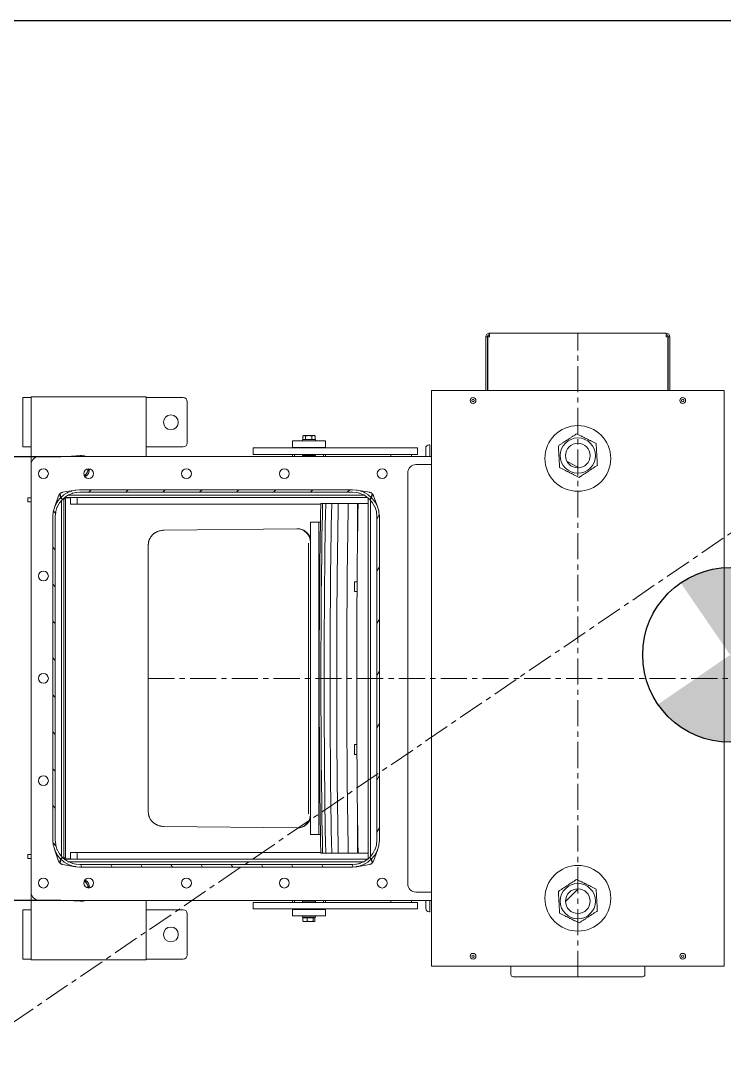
# Model space of a CAD drawing. Header units: millimetres. Extents: x 3220 to 226993, y 817 to 176024.
# Drawn here: x 9322 to 10178, y 166533 to 167792 of the extents above; entities that cross this region are included whole.
import ezdxf

# ---------------------------------------------------------------- set-up
doc = ezdxf.new("R2010")
doc.units = ezdxf.units.MM
doc.linetypes.add('AXES', pattern=[50.8, 31.75, -6.35, 6.35, -6.35])
doc.layers.add('Axe', color=1, linetype='AXES', lineweight=9)
doc.layers.add('Schraffur', color=7, linetype='Continuous', lineweight=9, true_color=0x1e1e47)
doc.layers.add('Sichtbare Kanten(DIN)', color=7, linetype='Continuous', lineweight=50, true_color=0x3f3f3f)
pattern_1 = [(45, (-1626.428, -579.05), (-22.45064, 22.45064), [])]

# ---------------------------------------------------------------- blocks, each defined once
blk = doc.blocks.new("SYST7ME D'AXE")
at = {"layer": 'Axe', "ltscale": 15}
blk.add_line((-500, 12000), (15500, 12000), dxfattribs=at)
blk = doc.blocks.new('Level -3.5 et0m')
h = blk.add_hatch(color=6)
h.dxf.hatch_style = 1
h.paths.add_polyline_path([(2824.8, -6683.8), (2884.9, -6771.5), (2972.6, -6711.5, 0.414214)])
h.paths.add_polyline_path([(2797.2, -6831.6, 0.414214), (2944.9, -6859.2), (2884.9, -6771.5)])
blk.add_lwpolyline([(1600, -6000), (3800, -6000), (3800, -7500), (1600, -7500)], close=True)
at = {"color": 6}
blk.add_circle((2884.9, -6771.5), 106.3, dxfattribs=at)
at = {"layer": 'Axe', "color": 4}
blk.add_line((3800, -6000), (1600, -7500), dxfattribs=at)
blk.add_blockref("SYST7ME D'AXE", (0, -18000))
blk = doc.blocks.new('be 500 pied TC')
at = {"layer": 'Schraffur', "lineweight": 0}
h = blk.add_hatch(dxfattribs=at)
h.set_pattern_fill('ANSI31', color=5, scale=254, style=0)
h.set_pattern_definition(pattern_1)
edge = h.paths.add_edge_path()
edge.add_ellipse((0, 691), major_axis=(-1, -15), ratio=1, start_angle=0, end_angle=360)
h = blk.add_hatch(dxfattribs=at)
h.set_pattern_fill('ANSI31', color=5, scale=254, angle=75, style=0)
h.set_pattern_definition([(120, (-1626.428, -579.05), (-27.4963, -15.875), [])])
edge = h.paths.add_edge_path()
edge.add_line((253.1, 637.7), (256.5, 640.6))
edge.add_ellipse((258.5, 638.3), major_axis=(-2.72, 1.29), ratio=0.99536, start_angle=326.9359, end_angle=335.9134, ccw=False)
edge.add_line((256.9, 640.9), (260.5, 643.1))
edge.add_ellipse((262.1, 640.6), major_axis=(-3.04, -0.08), ratio=0.987128, start_angle=291.2039, end_angle=300.2769, ccw=False)
edge.add_line((260.9, 643.3), (264.8, 644.9))
edge.add_ellipse((266, 642.2), major_axis=(-3.05, -0.48), ratio=0.971118, start_angle=274.7779, end_angle=284.0304, ccw=False)
edge.add_line((265.3, 645.1), (269.3, 646.1))
edge.add_ellipse((270, 643.1), major_axis=(3.11, 0.55), ratio=0.948792, start_angle=84.1237, end_angle=93.6069, ccw=False)
edge.add_line((269.8, 646.1), (274.1, 646.5))
edge.add_ellipse((274.3, 643.5), major_axis=(3.21, 0.5), ratio=0.922053, start_angle=80.3385, end_angle=85.2069, ccw=False)
edge.add_line((274.4, 646.5), (605.6, 646.5))
edge.add_ellipse((605.7, 643.5), major_axis=(-3.21, 0.5), ratio=0.922053, start_angle=274.7931, end_angle=279.6615, ccw=False)
edge.add_line((605.9, 646.5), (610.2, 646.1))
edge.add_ellipse((610, 643.1), major_axis=(3.11, -0.55), ratio=0.948792, start_angle=86.3931, end_angle=95.8763, ccw=False)
edge.add_line((610.7, 646.1), (614.7, 645.1))
edge.add_ellipse((614, 642.2), major_axis=(3.05, -0.48), ratio=0.971118, start_angle=75.9696, end_angle=85.2221, ccw=False)
edge.add_line((615.2, 644.9), (619.1, 643.3))
edge.add_ellipse((617.9, 640.6), major_axis=(3.04, -0.08), ratio=0.987128, start_angle=59.7231, end_angle=68.7961, ccw=False)
edge.add_line((619.5, 643.1), (623.1, 640.9))
edge.add_ellipse((621.5, 638.3), major_axis=(2.72, 1.29), ratio=0.99536, start_angle=24.0866, end_angle=33.0641, ccw=False)
edge.add_line((623.5, 640.6), (626.9, 637.7))
edge.add_line((626.9, 637.7), (628.8, 640))
edge.add_line((628.8, 640), (625.5, 642.9))
edge.add_ellipse((621.5, 638.3), major_axis=(5.45, 2.58), ratio=0.99536, start_angle=24.0866, end_angle=33.0641)
edge.add_line((624.7, 643.5), (621.1, 645.7))
edge.add_ellipse((617.9, 640.6), major_axis=(6.08, -0.16), ratio=0.987128, start_angle=59.7231, end_angle=68.7961)
edge.add_line((620.3, 646.1), (616.4, 647.7))
edge.add_ellipse((614, 642.2), major_axis=(6.1, -0.95), ratio=0.971118, start_angle=75.9696, end_angle=85.2221)
edge.add_line((615.5, 648), (611.4, 649))
edge.add_ellipse((610, 643.1), major_axis=(6.23, -1.11), ratio=0.948792, start_angle=86.3931, end_angle=95.8763)
edge.add_line((610.4, 649.1), (606.1, 649.5))
edge.add_ellipse((605.7, 643.5), major_axis=(-6.43, 1.01), ratio=0.922053, start_angle=274.7931, end_angle=279.6615)
edge.add_line((605.5, 649.5), (274.5, 649.5))
edge.add_ellipse((274.3, 643.5), major_axis=(6.43, 1.01), ratio=0.922053, start_angle=80.3385, end_angle=85.2069)
edge.add_line((273.9, 649.5), (269.6, 649.1))
edge.add_ellipse((270, 643.1), major_axis=(6.23, 1.11), ratio=0.948792, start_angle=84.1237, end_angle=93.6069)
edge.add_line((268.6, 649), (264.5, 648))
edge.add_ellipse((266, 642.2), major_axis=(-6.1, -0.95), ratio=0.971118, start_angle=274.7779, end_angle=284.0304)
edge.add_line((263.6, 647.7), (259.7, 646.1))
edge.add_ellipse((262.1, 640.6), major_axis=(-6.08, -0.16), ratio=0.987128, start_angle=291.2039, end_angle=300.2769)
edge.add_line((258.9, 645.7), (255.3, 643.5))
edge.add_ellipse((258.5, 638.3), major_axis=(-5.45, 2.58), ratio=0.99536, start_angle=326.9359, end_angle=335.9134)
edge.add_line((254.5, 642.9), (251.2, 640))
edge.add_line((251.2, 640), (253.1, 637.7))
h = blk.add_hatch(dxfattribs=at)
h.set_pattern_fill('ANSI31', color=5, scale=254, angle=15, style=0)
h.set_pattern_definition([(60, (-1626.428, -579.05), (-27.4963, 15.875), [])])
edge = h.paths.add_edge_path()
edge.add_line((253.1, 202.3), (249.6, 206.6))
edge.add_ellipse((251.9, 208.5), major_axis=(0.78, -2.95), ratio=0.982619, start_angle=283.4923, end_angle=294.8976, ccw=False)
edge.add_line((249.3, 207.1), (246.8, 211.7))
edge.add_ellipse((249.4, 213.1), major_axis=(-1.06, 2.95), ratio=0.958788, start_angle=87.0405, end_angle=98.7683, ccw=False)
edge.add_line((246.5, 212.3), (245, 217.2))
edge.add_ellipse((247.9, 218.1), major_axis=(-1.05, 3.06), ratio=0.926707, start_angle=75.6648, end_angle=87.7628, ccw=False)
edge.add_line((244.9, 217.9), (244.4, 223.2))
edge.add_ellipse((247.4, 223.3), major_axis=(-0.94, 3.24), ratio=0.890094, start_angle=71.9893, end_angle=78.2209, ccw=False)
edge.add_line((244.4, 223.6), (244.4, 616.4))
edge.add_ellipse((247.4, 616.7), major_axis=(-0.94, -3.24), ratio=0.890094, start_angle=281.7791, end_angle=288.0107, ccw=False)
edge.add_line((244.4, 616.8), (244.9, 622.1))
edge.add_ellipse((247.9, 621.9), major_axis=(-1.05, -3.06), ratio=0.926707, start_angle=272.2372, end_angle=284.3352, ccw=False)
edge.add_line((245, 622.8), (246.5, 627.7))
edge.add_ellipse((249.4, 626.9), major_axis=(1.06, 2.95), ratio=0.958788, start_angle=81.2317, end_angle=92.9595, ccw=False)
edge.add_line((246.8, 628.3), (249.3, 632.9))
edge.add_ellipse((251.9, 631.5), major_axis=(0.78, 2.95), ratio=0.982619, start_angle=65.1024, end_angle=76.5077, ccw=False)
edge.add_line((249.6, 633.4), (253.1, 637.7))
edge.add_line((253.1, 637.7), (250.8, 639.7))
edge.add_line((250.8, 639.7), (247.3, 635.4))
edge.add_ellipse((251.9, 631.5), major_axis=(1.57, 5.9), ratio=0.982619, start_angle=65.1024, end_angle=76.5077)
edge.add_line((246.6, 634.4), (244.2, 629.8))
edge.add_ellipse((249.4, 626.9), major_axis=(2.11, 5.89), ratio=0.958788, start_angle=81.2317, end_angle=92.9595)
edge.add_line((243.7, 628.6), (242.2, 623.6))
edge.add_ellipse((247.9, 621.9), major_axis=(-2.1, -6.12), ratio=0.926707, start_angle=272.2372, end_angle=284.3352)
edge.add_line((241.9, 622.3), (241.4, 617))
edge.add_ellipse((247.4, 616.7), major_axis=(-1.87, -6.48), ratio=0.890094, start_angle=281.7791, end_angle=288.0107)
edge.add_line((241.3, 616.2), (241.3, 223.8))
edge.add_ellipse((247.4, 223.3), major_axis=(-1.87, 6.48), ratio=0.890094, start_angle=71.9893, end_angle=78.2209)
edge.add_line((241.4, 223), (241.9, 217.7))
edge.add_ellipse((247.9, 218.1), major_axis=(-2.1, 6.12), ratio=0.926707, start_angle=75.6648, end_angle=87.7628)
edge.add_line((242.2, 216.4), (243.7, 211.4))
edge.add_ellipse((249.4, 213.1), major_axis=(-2.11, 5.89), ratio=0.958788, start_angle=87.0405, end_angle=98.7683)
edge.add_line((244.2, 210.2), (246.6, 205.6))
edge.add_ellipse((251.9, 208.5), major_axis=(1.57, -5.9), ratio=0.982619, start_angle=283.4923, end_angle=294.8976)
edge.add_line((247.3, 204.6), (250.8, 200.3))
edge.add_line((250.8, 200.3), (253.1, 202.3))
h = blk.add_hatch(dxfattribs=at)
h.set_pattern_fill('ANSI31', color=5, scale=254, angle=90, style=0)
h.set_pattern_definition([(135, (-1626.428, -579.05), (-22.45064, -22.45064), [])])
edge = h.paths.add_edge_path()
edge.add_line((626.9, 637.7), (630.4, 633.4))
edge.add_ellipse((628.1, 631.5), major_axis=(-0.78, 2.95), ratio=0.982619, start_angle=283.4923, end_angle=294.8976, ccw=False)
edge.add_line((630.7, 632.9), (633.2, 628.3))
edge.add_ellipse((630.6, 626.9), major_axis=(1.06, -2.95), ratio=0.958788, start_angle=87.0405, end_angle=98.7683, ccw=False)
edge.add_line((633.5, 627.7), (635, 622.8))
edge.add_ellipse((632.1, 621.9), major_axis=(1.05, -3.06), ratio=0.926707, start_angle=75.6648, end_angle=87.7628, ccw=False)
edge.add_line((635.1, 622.1), (635.6, 616.8))
edge.add_ellipse((632.6, 616.7), major_axis=(0.94, -3.24), ratio=0.890094, start_angle=71.9893, end_angle=78.2209, ccw=False)
edge.add_line((635.6, 616.4), (635.6, 223.6))
edge.add_ellipse((632.6, 223.3), major_axis=(0.94, 3.24), ratio=0.890094, start_angle=281.7791, end_angle=288.0107, ccw=False)
edge.add_line((635.6, 223.2), (635.1, 217.9))
edge.add_ellipse((632.1, 218.1), major_axis=(1.05, 3.06), ratio=0.926707, start_angle=272.2372, end_angle=284.3352, ccw=False)
edge.add_line((635, 217.2), (633.5, 212.3))
edge.add_ellipse((630.6, 213.1), major_axis=(-1.06, -2.95), ratio=0.958788, start_angle=81.2317, end_angle=92.9595, ccw=False)
edge.add_line((633.2, 211.7), (630.7, 207.1))
edge.add_ellipse((628.1, 208.5), major_axis=(-0.78, -2.95), ratio=0.982619, start_angle=65.1024, end_angle=76.5077, ccw=False)
edge.add_line((630.4, 206.6), (626.9, 202.3))
edge.add_line((626.9, 202.3), (629.2, 200.3))
edge.add_line((629.2, 200.3), (632.7, 204.6))
edge.add_ellipse((628.1, 208.5), major_axis=(-1.57, -5.9), ratio=0.982619, start_angle=65.1024, end_angle=76.5077)
edge.add_line((633.4, 205.6), (635.8, 210.2))
edge.add_ellipse((630.6, 213.1), major_axis=(-2.11, -5.89), ratio=0.958788, start_angle=81.2317, end_angle=92.9595)
edge.add_line((636.3, 211.4), (637.8, 216.4))
edge.add_ellipse((632.1, 218.1), major_axis=(2.1, 6.12), ratio=0.926707, start_angle=272.2372, end_angle=284.3352)
edge.add_line((638.1, 217.7), (638.6, 223))
edge.add_ellipse((632.6, 223.3), major_axis=(1.87, 6.48), ratio=0.890094, start_angle=281.7791, end_angle=288.0107)
edge.add_line((638.7, 223.8), (638.7, 616.2))
edge.add_ellipse((632.6, 616.7), major_axis=(1.87, -6.48), ratio=0.890094, start_angle=71.9893, end_angle=78.2209)
edge.add_line((638.6, 617), (638.1, 622.3))
edge.add_ellipse((632.1, 621.9), major_axis=(2.1, -6.12), ratio=0.926707, start_angle=75.6648, end_angle=87.7628)
edge.add_line((637.8, 623.6), (636.3, 628.6))
edge.add_ellipse((630.6, 626.9), major_axis=(2.11, -5.89), ratio=0.958788, start_angle=87.0405, end_angle=98.7683)
edge.add_line((635.8, 629.8), (633.4, 634.4))
edge.add_ellipse((628.1, 631.5), major_axis=(-1.57, 5.9), ratio=0.982619, start_angle=283.4923, end_angle=294.8976)
edge.add_line((632.7, 635.4), (629.2, 639.7))
edge.add_line((629.2, 639.7), (626.9, 637.7))
h = blk.add_hatch(dxfattribs=at)
h.set_pattern_fill('ANSI31', color=5, scale=254, style=0)
h.set_pattern_definition(pattern_1)
edge = h.paths.add_edge_path()
edge.add_line((626.9, 202.3), (623.5, 199.4))
edge.add_ellipse((621.5, 201.7), major_axis=(2.72, -1.29), ratio=0.99536, start_angle=326.9359, end_angle=335.9134, ccw=False)
edge.add_line((623.1, 199.1), (619.5, 196.9))
edge.add_ellipse((617.9, 199.4), major_axis=(3.04, 0.08), ratio=0.987128, start_angle=291.2039, end_angle=300.2769, ccw=False)
edge.add_line((619.1, 196.7), (615.2, 195.1))
edge.add_ellipse((614, 197.8), major_axis=(3.05, 0.48), ratio=0.971118, start_angle=274.7779, end_angle=284.0304, ccw=False)
edge.add_line((614.7, 194.9), (610.7, 193.9))
edge.add_ellipse((610, 196.9), major_axis=(-3.11, -0.55), ratio=0.948792, start_angle=84.1237, end_angle=93.6069, ccw=False)
edge.add_line((610.2, 193.9), (605.9, 193.5))
edge.add_ellipse((605.7, 196.5), major_axis=(-3.21, -0.5), ratio=0.922053, start_angle=80.3385, end_angle=85.2069, ccw=False)
edge.add_line((605.6, 193.5), (274.4, 193.5))
edge.add_ellipse((274.3, 196.5), major_axis=(3.21, -0.5), ratio=0.922053, start_angle=274.7931, end_angle=279.6615, ccw=False)
edge.add_line((274.1, 193.5), (269.8, 193.9))
edge.add_ellipse((270, 196.9), major_axis=(-3.11, 0.55), ratio=0.948792, start_angle=86.3931, end_angle=95.8763, ccw=False)
edge.add_line((269.3, 193.9), (265.3, 194.9))
edge.add_ellipse((266, 197.8), major_axis=(-3.05, 0.48), ratio=0.971118, start_angle=75.9696, end_angle=85.2221, ccw=False)
edge.add_line((264.8, 195.1), (260.9, 196.7))
edge.add_ellipse((262.1, 199.4), major_axis=(-3.04, 0.08), ratio=0.987128, start_angle=59.7231, end_angle=68.7961, ccw=False)
edge.add_line((260.5, 196.9), (256.9, 199.1))
edge.add_ellipse((258.5, 201.7), major_axis=(-2.72, -1.29), ratio=0.99536, start_angle=24.0866, end_angle=33.0641, ccw=False)
edge.add_line((256.5, 199.4), (253.1, 202.3))
edge.add_line((253.1, 202.3), (251.2, 200))
edge.add_line((251.2, 200), (254.5, 197.1))
edge.add_ellipse((258.5, 201.7), major_axis=(-5.45, -2.58), ratio=0.99536, start_angle=24.0866, end_angle=33.0641)
edge.add_line((255.3, 196.5), (258.9, 194.3))
edge.add_ellipse((262.1, 199.4), major_axis=(-6.08, 0.16), ratio=0.987128, start_angle=59.7231, end_angle=68.7961)
edge.add_line((259.7, 193.9), (263.6, 192.3))
edge.add_ellipse((266, 197.8), major_axis=(-6.1, 0.95), ratio=0.971118, start_angle=75.9696, end_angle=85.2221)
edge.add_line((264.5, 192), (268.6, 191))
edge.add_ellipse((270, 196.9), major_axis=(-6.23, 1.11), ratio=0.948792, start_angle=86.3931, end_angle=95.8763)
edge.add_line((269.6, 190.9), (273.9, 190.5))
edge.add_ellipse((274.3, 196.5), major_axis=(6.43, -1.01), ratio=0.922053, start_angle=274.7931, end_angle=279.6615)
edge.add_line((274.5, 190.5), (605.5, 190.5))
edge.add_ellipse((605.7, 196.5), major_axis=(-6.43, -1.01), ratio=0.922053, start_angle=80.3385, end_angle=85.2069)
edge.add_line((606.1, 190.5), (610.4, 190.9))
edge.add_ellipse((610, 196.9), major_axis=(-6.23, -1.11), ratio=0.948792, start_angle=84.1237, end_angle=93.6069)
edge.add_line((611.4, 191), (615.5, 192))
edge.add_ellipse((614, 197.8), major_axis=(6.1, 0.95), ratio=0.971118, start_angle=274.7779, end_angle=284.0304)
edge.add_line((616.4, 192.3), (620.3, 193.9))
edge.add_ellipse((617.9, 199.4), major_axis=(6.08, 0.16), ratio=0.987128, start_angle=291.2039, end_angle=300.2769)
edge.add_line((621.1, 194.3), (624.7, 196.5))
edge.add_ellipse((621.5, 201.7), major_axis=(5.45, -2.58), ratio=0.99536, start_angle=326.9359, end_angle=335.9134)
edge.add_line((625.5, 197.1), (628.8, 200))
edge.add_line((628.8, 200), (626.9, 202.3))
h = blk.add_hatch(dxfattribs=at)
h.set_pattern_fill('ANSI31', color=5, scale=254, angle=105, style=0)
h.set_pattern_definition([(150, (-1626.428, -579.05), (-15.875, -27.4963), [])])
edge = h.paths.add_edge_path()
edge.add_ellipse((0, 149), major_axis=(1, 15), ratio=1, start_angle=0, end_angle=360)
at = {"color": 6}
blk.add_lwpolyline([(629, 690), (979, 690), (979, 150), (629, 150)], dxfattribs=at)
at = {"layer": 'Axe'}
for p, q in [((0, 783.1), (0, 0)), ((522.4, 420), (-517.7, 420))]:
    blk.add_line(p, q, dxfattribs=at)
at = {"layer": 'Sichtbare Kanten(DIN)', "color": 5, "lineweight": 0}
for p, q in [((-81.5, 780.3), (-81.5, 770.1)), ((-78.8, 783.1), (78.7, 783.1)), ((81.5, 780.3), (81.5, 770.1)), ((-178.1, 770), (-175.6, 770)), ((-178.1, 770), (-178.1, 70)), ((-175.6, 770), (175.6, 770)), ((178.1, 770), (175.6, 770)), ((178.1, 70), (178.1, 770)), ((475, 706.5), (475, 756.5)), ((480, 761.5), (525, 761.5)), ((525, 762.5), (525, 690)), ((525, 762.5), (665, 762.5)), ((665, 762.5), (665, 680)), ((665, 761.5), (675, 761.5)), ((675, 761.5), (675, 701.5)), ((307, 709), (347, 709)), ((307, 709), (307, 701)), ((335, 710.6), (319, 710.6)), ((319, 710.6), (319, 709)), ((319.7, 711.2), (319.7, 715.3)), ((321.8, 711.2), (319.7, 711.2)), ((320.5, 715.9), (320.2, 715.7)), ((320.8, 715.9), (320.5, 715.9)), ((325.5, 715.9), (320.8, 715.9)), ((321.2, 711.2), (321.2, 710.6)), ((321.8, 711.2), (321.8, 715.3)), ((329.1, 711.2), (321.8, 711.2)), ((331.7, 715.9), (325.5, 715.9)), ((329.1, 711.2), (329.1, 715.3)), ((334.3, 711.2), (329.1, 711.2)), ((333.5, 715.9), (331.7, 715.9)), ((332.8, 711.2), (332.8, 710.6)), ((333.5, 715.9), (333.8, 715.7)), ((334.3, 711.2), (334.3, 715.3)), ((335, 710.6), (335, 709)), ((347, 701), (347, 709)), ((180, 704), (181, 704)), ((180, 690), (180, 704)), ((185, 700), (185, 690)), ((195, 700.5), (215, 700.5)), ((195, 692.5), (195, 700.5)), ((215, 692.5), (195, 692.5)), ((202.5, 692.5), (202.5, 690)), ((215, 700.5), (375, 700.5)), ((215, 692.5), (375, 692.5)), ((227.5, 692.5), (227.5, 690)), ((347, 701), (307, 701)), ((307, 701), (307, 700.5)), ((307, 690), (307, 692.5)), ((309.5, 700.5), (309.5, 701)), ((309.5, 690), (309.5, 692.5)), ((319, 692.5), (319, 690.9)), ((323, 701), (323, 700.5)), ((331, 701), (331, 700.5)), ((335, 692.5), (335, 690.9)), ((344.5, 701), (344.5, 700.5)), ((344.5, 692.5), (344.5, 690)), ((347, 701), (347, 700.5)), ((347, 692.5), (347, 690)), ((375, 700.5), (395, 700.5)), ((395, 692.5), (375, 692.5)), ((395, 700.5), (395, 692.5)), ((525, 701.5), (480, 701.5)), ((675, 701.5), (665, 701.5)), ((178.1, 690), (655, 690)), ((178.1, 680), (179.4, 680)), ((179.4, 680), (196.9, 680)), ((335, 690.9), (319, 690.9)), ((323, 690.9), (323, 690)), ((331, 690.9), (331, 690)), ((621, 690), (605, 691)), ((665, 680), (665, 160)), ((206.9, 670), (206.9, 170)), ((248.5, 642.2), (243.8, 628.9)), ((248.9, 643), (248.9, 643)), ((249.8, 644.3), (249.6, 644)), ((250.4, 643.9), (249.8, 644.3)), ((249.8, 644.3), (250.8, 639.7)), ((250.4, 644.9), (250.2, 644.7)), ((250.2, 644.7), (251.2, 640)), ((251.2, 645.4), (251.2, 645.4)), ((254.5, 642.9), (251.2, 640)), ((252, 645.9), (252, 645.9)), ((252.2, 646), (252.4, 646)), ((253.3, 646.3), (269, 649.1)), ((258.9, 645.7), (255.3, 643.5)), ((256.9, 640.9), (260.5, 643.1)), ((263.6, 647.7), (259.7, 646.1)), ((619.7, 643), (260.3, 643)), ((260.9, 643.3), (264.8, 644.9)), ((268.6, 649), (264.5, 648)), ((265.3, 645.1), (269.3, 646.1)), ((273.9, 649.5), (269.6, 649.1)), ((269.8, 646.1), (274.1, 646.5)), ((274.4, 646.5), (605.6, 646.5)), ((605.5, 649.5), (274.5, 649.5)), ((605.9, 646.5), (610.2, 646.1)), ((610.4, 649.1), (606.1, 649.5)), ((610.7, 646.1), (614.7, 645.1)), ((626.7, 646.3), (611, 649.1)), ((615.5, 648), (611.4, 649)), ((615.2, 644.9), (619.1, 643.3)), ((620.3, 646.1), (616.4, 647.7)), ((619.5, 643.1), (623.1, 640.9)), ((624.7, 643.5), (621.1, 645.7)), ((628.8, 640), (625.5, 642.9)), ((627.8, 646), (627.6, 646)), ((628, 645.9), (628, 645.9)), ((628.8, 645.4), (628.8, 645.4)), ((629.8, 644.7), (628.8, 640)), ((630.2, 644.3), (629.2, 639.7)), ((629.8, 644.7), (629.6, 644.9)), ((629.6, 643.9), (630.2, 644.3)), ((630.4, 644), (630.2, 644.3)), ((631.1, 643), (631.1, 643)), ((631.5, 642.2), (636.2, 628.9)), ((246.6, 634.4), (244.2, 629.8)), ((246.8, 628.3), (249.3, 632.9)), ((250.8, 639.7), (247.3, 635.4)), ((249.6, 633.4), (253.1, 637.7)), ((253.1, 637.7), (250.8, 639.7)), ((251.2, 640), (253.1, 637.7)), ((252, 636.4), (252, 203.6)), ((253.1, 637.7), (256.5, 640.6)), ((255, 200.7), (255, 639.3)), ((267.3, 632.5), (255, 632.5)), ((255.8, 640), (624.2, 640)), ((267.4, 632), (268.1, 632)), ((279.3, 632.5), (268.1, 632.5)), ((268.1, 572.7), (268.1, 632.5)), ((291.5, 632.5), (279.3, 632.5)), ((299.4, 632.5), (291.5, 632.5)), ((306.7, 632.5), (299.4, 632.5)), ((310.5, 632.5), (306.7, 632.5)), ((312.6, 632.5), (310.5, 632.5)), ((312.7, 632), (609.1, 632)), ((609.1, 632), (609.1, 640)), ((609.1, 632), (617, 632)), ((617, 640), (617, 632)), ((624.8, 639.5), (617, 639.5)), ((623, 633.5), (623, 638.5)), ((625, 638.5), (623, 638.5)), ((623, 633.5), (623, 430.7)), ((623.5, 640.6), (626.9, 637.7)), ((625, 639.3), (625, 200.7)), ((626.9, 637.7), (628.8, 640)), ((629.2, 639.7), (626.9, 637.7)), ((626.9, 637.7), (630.4, 633.4)), ((628, 203.6), (628, 636.4)), ((632.7, 635.4), (629.2, 639.7)), ((630.7, 632.9), (633.2, 628.3)), ((635.8, 629.8), (633.4, 634.4)), ((665, 639.3), (668.4, 639.3)), ((668.4, 634.3), (665, 634.3)), ((668.4, 639.3), (669, 639.3)), ((668.4, 634.3), (669, 634.3)), ((669, 634.3), (669, 639.3)), ((241.9, 622.3), (241.4, 617)), ((243.7, 628.6), (242.2, 623.6)), ((244.4, 616.8), (244.9, 622.1)), ((245, 622.8), (246.5, 627.7)), ((633.5, 627.7), (635, 622.8)), ((635.1, 622.1), (635.6, 616.8)), ((637.8, 623.6), (636.3, 628.6)), ((638.6, 617), (638.1, 622.3)), ((241.3, 616.2), (241.3, 223.8)), ((244.4, 223.6), (244.4, 616.4)), ((268.1, 610), (267.7, 610)), ((315, 610), (313, 610)), ((325, 610), (315, 610)), ((315, 230), (315, 610)), ((325, 610), (325, 230)), ((635.6, 616.4), (635.6, 223.6)), ((638.7, 223.8), (638.7, 616.2)), ((341.4, 602), (340.7, 602)), ((503.5, 600.1), (341.6, 602)), ((325, 585.1), (325, 584.7)), ((327.5, 255.4), (327.5, 584.6)), ((522.4, 257.2), (522.4, 582.8)), ((271.7, 512.5), (268.7, 512.5)), ((271.7, 500.5), (271.7, 512.5)), ((271.7, 500.5), (268.8, 500.5)), ((623, 426.9), (623, 430.7)), ((623, 413.1), (623, 426.9)), ((623, 409.3), (623, 413.1)), ((623, 409.3), (623, 206.5)), ((271.7, 302.5), (268.5, 302.5)), ((271.7, 314.5), (268.6, 314.5)), ((271.7, 302.5), (271.7, 314.5)), ((268.1, 207.5), (268.1, 267.3)), ((325, 255.3), (325, 254.9)), ((341.6, 238), (503.5, 239.9)), ((267.7, 230), (268.1, 230)), ((313, 230), (315, 230)), ((315, 230), (325, 230)), ((341.4, 238), (340.7, 238)), ((241.4, 223), (241.9, 217.7)), ((242.2, 216.4), (243.7, 211.4)), ((244.9, 217.9), (244.4, 223.2)), ((246.5, 212.3), (245, 217.2)), ((635, 217.2), (633.5, 212.3)), ((635.6, 223.2), (635.1, 217.9)), ((636.3, 211.4), (637.8, 216.4)), ((638.1, 217.7), (638.6, 223)), ((248.5, 197.8), (243.8, 211.1)), ((244.2, 210.2), (246.6, 205.6)), ((249.3, 207.1), (246.8, 211.7)), ((247.3, 204.6), (250.8, 200.3)), ((253.1, 202.3), (249.6, 206.6)), ((250.8, 200.3), (253.1, 202.3)), ((253.1, 202.3), (251.2, 200)), ((256.5, 199.4), (253.1, 202.3)), ((255, 207.5), (267.3, 207.5)), ((268.1, 208), (267.4, 208)), ((268.1, 207.5), (279.3, 207.5)), ((279.3, 207.5), (291.5, 207.5)), ((291.5, 207.5), (299.4, 207.5)), ((299.4, 207.5), (306.7, 207.5)), ((306.7, 207.5), (310.5, 207.5)), ((310.5, 207.5), (312.6, 207.5)), ((609.1, 208), (312.7, 208)), ((617, 208), (609.1, 208)), ((609.1, 200), (609.1, 208)), ((617, 208), (617, 200)), ((623, 201.5), (623, 206.5)), ((623, 201.5), (625, 201.5)), ((626.9, 202.3), (623.5, 199.4)), ((630.4, 206.6), (626.9, 202.3)), ((628.8, 200), (626.9, 202.3)), ((626.9, 202.3), (629.2, 200.3)), ((629.2, 200.3), (632.7, 204.6)), ((633.2, 211.7), (630.7, 207.1)), ((631.5, 197.8), (636.2, 211.1)), ((633.4, 205.6), (635.8, 210.2)), ((665, 205.3), (668.4, 205.3)), ((668.4, 205.3), (669, 205.3)), ((669, 200.3), (669, 205.3)), ((248.9, 197), (248.9, 197)), ((249.6, 196), (249.8, 195.7)), ((249.8, 195.7), (250.8, 200.3)), ((250.4, 196.1), (249.8, 195.7)), ((250.2, 195.3), (251.2, 200)), ((250.2, 195.3), (250.4, 195.1)), ((251.2, 200), (254.5, 197.1)), ((251.2, 194.6), (251.2, 194.6)), ((252, 194.1), (252, 194.1)), ((252.2, 194), (252.4, 194)), ((253.3, 193.7), (269, 190.9)), ((255.3, 196.5), (258.9, 194.3)), ((624.2, 200), (255.8, 200)), ((260.5, 196.9), (256.9, 199.1)), ((259.7, 193.9), (263.6, 192.3)), ((260.3, 197), (619.7, 197)), ((264.8, 195.1), (260.9, 196.7)), ((264.5, 192), (268.6, 191)), ((269.3, 193.9), (265.3, 194.9)), ((269.6, 190.9), (273.9, 190.5)), ((274.1, 193.5), (269.8, 193.9)), ((605.6, 193.5), (274.4, 193.5)), ((274.5, 190.5), (605.5, 190.5)), ((610.2, 193.9), (605.9, 193.5)), ((606.1, 190.5), (610.4, 190.9)), ((614.7, 194.9), (610.7, 193.9)), ((626.7, 193.7), (611, 190.9)), ((611.4, 191), (615.5, 192)), ((619.1, 196.7), (615.2, 195.1)), ((616.4, 192.3), (620.3, 193.9)), ((624.8, 200.5), (617, 200.5)), ((624.5, 200.3), (617, 200.3)), ((623.1, 199.1), (619.5, 196.9)), ((621.1, 194.3), (624.7, 196.5)), ((625.5, 197.1), (628.8, 200)), ((627.8, 194), (627.6, 194)), ((628, 194.1), (628, 194.1)), ((629.8, 195.3), (628.8, 200)), ((628.8, 194.6), (628.8, 194.6)), ((630.2, 195.7), (629.2, 200.3)), ((629.6, 196.1), (630.2, 195.7)), ((629.6, 195.1), (629.8, 195.3)), ((630.2, 195.7), (630.4, 196)), ((631.1, 197), (631.1, 197)), ((668.4, 200.3), (665, 200.3)), ((668.4, 200.3), (669, 200.3)), ((178.1, 160), (179.4, 160)), ((179.4, 160), (196.9, 160)), ((665, 160), (665, 77.5)), ((655, 150), (178.1, 150)), ((180, 150), (180, 136)), ((185, 140), (185, 150)), ((195, 147.5), (215, 147.5)), ((195, 147.5), (195, 139.5)), ((215, 139.5), (195, 139.5)), ((202.5, 147.5), (202.5, 150)), ((215, 147.5), (375, 147.5)), ((215, 139.5), (375, 139.5)), ((227.5, 147.5), (227.5, 150)), ((307, 147.5), (307, 150)), ((307, 139), (307, 139.5)), ((307, 139), (347, 139)), ((307, 139), (307, 131)), ((309.5, 147.5), (309.5, 150)), ((309.5, 139), (309.5, 139.5)), ((319, 149.1), (335, 149.1)), ((319, 147.5), (319, 149.1)), ((323, 149.1), (323, 150)), ((323, 139), (323, 139.5)), ((331, 149.1), (331, 150)), ((331, 139), (331, 139.5)), ((335, 147.5), (335, 149.1)), ((344.5, 150), (344.5, 147.5)), ((344.5, 139.5), (344.5, 139)), ((347, 150), (347, 147.5)), ((347, 139), (347, 139.5)), ((347, 131), (347, 139)), ((375, 147.5), (395, 147.5)), ((395, 139.5), (375, 139.5)), ((395, 139.5), (395, 147.5)), ((480, 138.5), (525, 138.5)), ((525, 150), (525, 77.5)), ((621, 150), (605, 149)), ((665, 138.5), (675, 138.5)), ((675, 138.5), (675, 78.5)), ((180, 136), (181, 136)), ((347, 131), (307, 131)), ((319, 129.4), (319, 131)), ((319, 129.4), (335, 129.4)), ((319.5, 129.4), (319.5, 125.3)), ((323.6, 129.4), (323.6, 125.3)), ((331.1, 129.4), (331.1, 125.3)), ((334.5, 129.4), (334.5, 125.3)), ((335, 129.4), (335, 131)), ((475, 83.5), (475, 133.5)), ((320.5, 124.7), (319.7, 125.1)), ((320.5, 124.7), (321.6, 124.7)), ((321.6, 124.7), (327.4, 124.7)), ((327.4, 124.7), (332.8, 124.7)), ((332.8, 124.7), (333.5, 124.7)), ((333.5, 124.7), (334.3, 125.1)), ((525, 78.5), (480, 78.5)), ((525, 77.5), (665, 77.5)), ((675, 78.5), (665, 78.5)), ((-178.1, 70), (-175.6, 70)), ((175.6, 70), (-175.6, 70)), ((-112, 70), (-112, 4.6)), ((-110, 4.6), (-110, 70)), ((-109.5, 70), (-109.5, 4.6)), ((109.5, 4.6), (109.5, 70)), ((110, 70), (110, 4.6)), ((112, 4.6), (112, 70)), ((178.1, 70), (175.6, 70)), ((-110, 4.6), (-112, 4.6)), ((-107.4, 4.6), (-109.5, 4.6)), ((-107.4, 0), (-107.4, 4.6)), ((107.4, 0), (-107.4, 0)), ((109.5, 4.6), (107.4, 4.6)), ((107.4, 4.6), (107.4, 0)), ((110, 4.6), (112, 4.6))]:
    blk.add_line(p, q, dxfattribs=at)
for centre, radius in [((-127.5, 758), 3.5), ((-127.5, 758), 1.5), ((127.5, 758), 3.5), ((127.5, 758), 1.5), ((495, 731.5), 9), ((0, 687.5), 40), ((0, 691), 21.4), ((0, 691), 15), ((238, 669), 6), ((357, 669), 6), ((476, 669), 6), ((595, 669), 6), ((650, 669), 6), ((650, 544.5), 6), ((650, 420), 6), ((650, 295.5), 6), ((0, 152.5), 40), ((238, 171), 6), ((357, 171), 6), ((476, 171), 6), ((595, 171), 6), ((650, 171), 6), ((0, 149), 21.4), ((0, 149), 15), ((495, 108.5), 9), ((-127.5, 82), 3.5), ((-127.5, 82), 1.5), ((127.5, 82), 3.5), ((127.5, 82), 1.5)]:
    blk.add_circle(centre, radius, dxfattribs=at)
for centre, radius, start, end in [((-78.8, 780.3), 2.75, 90, 180), ((78.7, 780.3), 2.75, 0, 90), ((-82.5, 770.1), 1, 354.2608, 0), ((82.5, 770.1), 1, 180, 185.7392), ((480, 756.5), 5, 90, 180), ((480, 706.5), 5, 180, 270), ((181, 700), 4, 0, 90), ((196.9, 670), 10, 0, 90), ((604, 674), 17, 86.5286, 109.7499), ((655, 680), 10, 0, 90), ((604, 674), 10, 174.7033, 243.4059), ((604, 674), 8, 173.4892, 210), ((604, 674), 8, 210, 244.62), ((196.9, 170), 10, 270, 0), ((604, 166), 10, 116.5941, 185.2967), ((604, 166), 8, 150, 186.5108), ((604, 166), 8, 115.38, 150), ((655, 160), 10, 270, 0), ((181, 140), 4, 270, 0), ((480, 133.5), 5, 90, 180), ((604, 166), 17, 250.2501, 273.4714), ((480, 83.5), 5, 180, 270), ((-107.4, 4.6), 4.6, 180, 270), ((-105, 5), 5, 180, 196.2602), ((-107.4, 4.6), 2.6, 180, 270), ((107.4, 4.6), 2.6, 270, 0), ((107.4, 4.6), 4.6, 270, 0), ((105, 5), 5, 343.7398, 0)]:
    blk.add_arc(centre, radius, start, end, dxfattribs=at)
for centre, major_axis, ratio, start_param, end_param in [((254.2, 640.1), (2.03, 5.65), 0.999115, 1.41776, 1.570796), ((254.2, 640.2), (1.54, 5.8), 0.999846, 1.136251, 1.335311), ((254.3, 640.3), (-5.42, 2.57), 0.999989, 5.706109, 5.862795), ((254.3, 640.4), (-6, -0.16), 0.999916, 5.082467, 5.240821), ((254.4, 640.4), (-5.93, -0.92), 0.999571, 4.795778, 4.957265), ((254.4, 640.4), (5.92, 1.05), 0.99862, 1.570796, 1.633749), ((258.5, 638.3), (-5.45, 2.58), 0.99536, 5.706109, 5.862795), ((262.1, 640.6), (-6.08, -0.16), 0.987128, 5.082467, 5.240821), ((262.1, 640.6), (-3.04, -0.08), 0.987128, 5.082467, 5.240821), ((266, 642.2), (-6.1, -0.95), 0.971118, 4.795778, 4.957265), ((266, 642.2), (-3.05, -0.48), 0.971118, 4.795778, 4.957265), ((270, 643.1), (6.23, 1.11), 0.948792, 1.468236, 1.633749), ((270, 643.1), (3.11, 0.55), 0.948792, 1.468236, 1.633749), ((274.3, 643.5), (6.43, 1.01), 0.922053, 1.402171, 1.487141), ((274.3, 643.5), (3.21, 0.5), 0.922053, 1.402171, 1.487141), ((605.7, 643.5), (-6.43, 1.01), 0.922053, 4.796045, 4.881015), ((605.7, 643.5), (-3.21, 0.5), 0.922053, 4.796045, 4.881015), ((610, 643.1), (3.11, -0.55), 0.948792, 1.507844, 1.673357), ((610, 643.1), (6.23, -1.11), 0.948792, 1.507844, 1.673357), ((614, 642.2), (3.05, -0.48), 0.971118, 1.325921, 1.487407), ((614, 642.2), (6.1, -0.95), 0.971118, 1.325921, 1.487407), ((617.9, 640.6), (3.04, -0.08), 0.987128, 1.042364, 1.200719), ((617.9, 640.6), (6.08, -0.16), 0.987128, 1.042364, 1.200719), ((621.5, 638.3), (5.45, 2.58), 0.99536, 0.42039, 0.577077), ((625.6, 640.4), (5.92, -1.05), 0.99862, 1.507844, 1.570796), ((625.6, 640.4), (5.93, -0.92), 0.999571, 1.325921, 1.487407), ((625.7, 640.4), (6, -0.16), 0.999916, 1.042364, 1.200719), ((625.7, 640.3), (5.42, 2.57), 0.999989, 0.42039, 0.577077), ((625.8, 640.2), (-1.54, 5.8), 0.999846, 4.947874, 5.146935), ((625.8, 640.1), (2.03, -5.65), 0.999115, 1.570796, 1.723833), ((249.4, 626.9), (2.11, 5.89), 0.958788, 1.41776, 1.622449), ((251.9, 631.5), (1.57, 5.9), 0.982619, 1.136251, 1.335311), ((251.9, 631.5), (0.78, 2.95), 0.982619, 1.136251, 1.335311), ((258.5, 638.3), (-2.72, 1.29), 0.99536, 5.706109, 5.862795), ((621.5, 638.3), (2.72, 1.29), 0.99536, 0.42039, 0.577077), ((628.1, 631.5), (-0.78, 2.95), 0.982619, 4.947874, 5.146935), ((628.1, 631.5), (-1.57, 5.9), 0.982619, 4.947874, 5.146935), ((630.6, 626.9), (2.11, -5.89), 0.958788, 1.519143, 1.723833), ((247.4, 616.7), (-1.87, -6.48), 0.890094, 4.917973, 5.026735), ((247.9, 621.9), (-2.1, -6.12), 0.926707, 4.751435, 4.962585), ((247.4, 616.7), (-0.94, -3.24), 0.890094, 4.917973, 5.026735), ((247.9, 621.9), (-1.05, -3.06), 0.926707, 4.751435, 4.962585), ((249.4, 626.9), (1.06, 2.95), 0.958788, 1.41776, 1.622449), ((630.6, 626.9), (1.06, -2.95), 0.958788, 1.519143, 1.723833), ((632.1, 621.9), (1.05, -3.06), 0.926707, 1.3206, 1.53175), ((632.6, 616.7), (0.94, -3.24), 0.890094, 1.25645, 1.365212), ((632.1, 621.9), (2.1, -6.12), 0.926707, 1.3206, 1.53175), ((632.6, 616.7), (1.87, -6.48), 0.890094, 1.25645, 1.365212), ((341.4, 584.7), (0, 17.3), 0.949411, 6.272219, 7.83205), ((340.7, 584.7), (0, 17.3), 0.949411, 0, 1.249298), ((341.4, 255.3), (0, -17.3), 0.949411, 4.734321, 6.294151), ((340.7, 255.3), (0, -17.3), 0.949411, 5.033888, 6.283185), ((247.4, 223.3), (-1.87, 6.48), 0.890094, 1.25645, 1.365212), ((247.9, 218.1), (-2.1, 6.12), 0.926707, 1.3206, 1.53175), ((247.4, 223.3), (-0.94, 3.24), 0.890094, 1.25645, 1.365212), ((247.9, 218.1), (-1.05, 3.06), 0.926707, 1.3206, 1.53175), ((632.1, 218.1), (1.05, 3.06), 0.926707, 4.751435, 4.962585), ((632.6, 223.3), (0.94, 3.24), 0.890094, 4.917973, 5.026735), ((632.1, 218.1), (2.1, 6.12), 0.926707, 4.751435, 4.962585), ((632.6, 223.3), (1.87, 6.48), 0.890094, 4.917973, 5.026735), ((249.4, 213.1), (-2.11, 5.89), 0.958788, 1.519143, 1.723833), ((249.4, 213.1), (-1.06, 2.95), 0.958788, 1.519143, 1.723833), ((251.9, 208.5), (1.57, -5.9), 0.982619, 4.947874, 5.146935), ((251.9, 208.5), (0.78, -2.95), 0.982619, 4.947874, 5.146935), ((628.1, 208.5), (-0.78, -2.95), 0.982619, 1.136251, 1.335311), ((628.1, 208.5), (-1.57, -5.9), 0.982619, 1.136251, 1.335311), ((630.6, 213.1), (-1.06, -2.95), 0.958788, 1.41776, 1.622449), ((630.6, 213.1), (-2.11, -5.89), 0.958788, 1.41776, 1.622449), ((254.2, 199.9), (-2.03, 5.65), 0.999115, 1.570796, 1.723833), ((254.2, 199.8), (1.54, -5.8), 0.999846, 4.947874, 5.146935), ((254.3, 199.7), (-5.42, -2.57), 0.999989, 0.42039, 0.577077), ((254.3, 199.6), (-6, 0.16), 0.999916, 1.042364, 1.200719), ((254.4, 199.6), (-5.93, 0.92), 0.999571, 1.325921, 1.487407), ((254.4, 199.6), (-5.92, 1.05), 0.99862, 1.507844, 1.570796), ((258.5, 201.7), (-5.45, -2.58), 0.99536, 0.42039, 0.577077), ((258.5, 201.7), (-2.72, -1.29), 0.99536, 0.42039, 0.577077), ((262.1, 199.4), (-6.08, 0.16), 0.987128, 1.042364, 1.200719), ((262.1, 199.4), (-3.04, 0.08), 0.987128, 1.042364, 1.200719), ((266, 197.8), (-6.1, 0.95), 0.971118, 1.325921, 1.487407), ((266, 197.8), (-3.05, 0.48), 0.971118, 1.325921, 1.487407), ((270, 196.9), (-6.23, 1.11), 0.948792, 1.507844, 1.673357), ((270, 196.9), (-3.11, 0.55), 0.948792, 1.507844, 1.673357), ((274.3, 196.5), (6.43, -1.01), 0.922053, 4.796045, 4.881015), ((274.3, 196.5), (3.21, -0.5), 0.922053, 4.796045, 4.881015), ((605.7, 196.5), (-6.43, -1.01), 0.922053, 1.402171, 1.487141), ((605.7, 196.5), (-3.21, -0.5), 0.922053, 1.402171, 1.487141), ((610, 196.9), (-3.11, -0.55), 0.948792, 1.468236, 1.633749), ((610, 196.9), (-6.23, -1.11), 0.948792, 1.468236, 1.633749), ((614, 197.8), (3.05, 0.48), 0.971118, 4.795778, 4.957265), ((614, 197.8), (6.1, 0.95), 0.971118, 4.795778, 4.957265), ((617.9, 199.4), (3.04, 0.08), 0.987128, 5.082467, 5.240821), ((617.9, 199.4), (6.08, 0.16), 0.987128, 5.082467, 5.240821), ((621.5, 201.7), (2.72, -1.29), 0.99536, 5.706109, 5.862795), ((621.5, 201.7), (5.45, -2.58), 0.99536, 5.706109, 5.862795), ((625.6, 199.6), (-5.92, -1.05), 0.99862, 1.570796, 1.633749), ((625.6, 199.6), (5.93, 0.92), 0.999571, 4.795778, 4.957265), ((625.7, 199.6), (6, 0.16), 0.999916, 5.082467, 5.240821), ((625.7, 199.7), (5.42, -2.57), 0.999989, 5.706109, 5.862795), ((625.8, 199.8), (-1.54, -5.8), 0.999846, 1.136251, 1.335311), ((625.8, 199.9), (-2.03, -5.65), 0.999115, 1.41776, 1.570796)]:
    blk.add_ellipse(centre, major_axis=major_axis, ratio=ratio, start_param=start_param, end_param=end_param, dxfattribs=at)
for points, weights in [([(-23.7, 702.9), (-12.6, 710.2), (-1.5, 717.5)], [1, 1.15470053838, 1]), ([(-1.5, 717.5), (10.3, 711.6), (22.2, 705.6)], [1, 1.15470053838, 1]), ([(22.2, 705.6), (23, 692.3), (23.7, 679.1)], [1, 1.15470053838, 1]), ([(320.8, 715.9), (320.3, 715.9), (319.7, 715.3)], [1, 1.0379548493, 1]), ([(321.8, 715.3), (321.3, 715.9), (320.8, 715.9)], [1, 1.0379548493, 1]), ([(325.5, 715.9), (323.8, 715.9), (321.8, 715.3)], [1, 1.0379548493, 1]), ([(329.1, 715.3), (327.2, 715.9), (325.5, 715.9)], [1, 1.0379548493, 1]), ([(331.7, 715.9), (330.5, 715.9), (329.1, 715.3)], [1, 1.0379548493, 1]), ([(334.3, 715.3), (332.9, 715.9), (331.7, 715.9)], [1, 1.0379548493, 1]), ([(333.8, 715.7), (334, 715.6), (334.3, 715.3)], [1.01891202717, 1.01786338887, 1]), ([(-22.2, 676.4), (-23, 689.7), (-23.7, 702.9)], [1, 1.15470053838, 1]), ([(1.5, 664.5), (-10.3, 670.4), (-22.2, 676.4)], [1, 1.15470053838, 1]), ([(23.7, 679.1), (12.6, 671.8), (1.5, 664.5)], [1, 1.15470053838, 1]), ([(594.8, 674), (595.1, 674.5), (595.3, 675)], [1, 1.00876860041, 1.01348563142]), ([(597.1, 670), (596, 671.9), (594.8, 674)], [1, 1.0379548493, 1]), ([(599.4, 666), (598.1, 668.1), (597.1, 670)], [1, 1.0379548493, 1]), ([(600.2, 666), (599.8, 666), (599.4, 666)], [1.0103528319, 1.00618396698, 1]), ([(-23.7, 160.9), (-12.6, 168.2), (-1.5, 175.5)], [1, 1.15470053838, 1]), ([(-1.5, 175.5), (10.3, 169.6), (22.2, 163.6)], [1, 1.15470053838, 1]), ([(594.8, 166), (596, 168.1), (597.1, 170)], [1, 1.0379548493, 1]), ([(595.3, 165), (595.1, 165.5), (594.8, 166)], [1.01348563142, 1.00876860042, 1]), ([(597.1, 170), (598.1, 171.9), (599.4, 174)], [1, 1.0379548493, 1]), ([(599.4, 174), (599.8, 174), (600.2, 174)], [1, 1.00618396698, 1.0103528319]), ([(-22.2, 134.4), (-23, 147.7), (-23.7, 160.9)], [1, 1.15470053838, 1]), ([(22.2, 163.6), (23, 150.3), (23.7, 137.1)], [1, 1.15470053838, 1]), ([(1.5, 122.5), (-10.3, 128.4), (-22.2, 134.4)], [1, 1.15470053838, 1]), ([(23.7, 137.1), (12.6, 129.8), (1.5, 122.5)], [1, 1.15470053838, 1]), ([(319.7, 125.1), (319.6, 125.2), (319.5, 125.3)], [1.00807786391, 1.00459529711, 1]), ([(319.5, 125.3), (320.6, 124.7), (321.6, 124.7)], [1, 1.0379548493, 1]), ([(321.6, 124.7), (322.5, 124.7), (323.6, 125.3)], [1, 1.0379548493, 1]), ([(323.6, 125.3), (325.6, 124.7), (327.4, 124.7)], [1, 1.0379548493, 1]), ([(327.4, 124.7), (329.1, 124.7), (331.1, 125.3)], [1, 1.0379548493, 1]), ([(331.1, 125.3), (332, 124.7), (332.8, 124.7)], [1, 1.0379548493, 1]), ([(332.8, 124.7), (333.6, 124.7), (334.5, 125.3)], [1, 1.0379548493, 1])]:
    blk.add_rational_spline(points, weights, degree=2, dxfattribs=at)
for points, knots in [([(267.3, 632.5), (268.5, 560.3), (269, 489.3), (269, 350.7), (268.5, 279.7), (267.3, 207.5)], [733.537219, 733.537219, 733.537219, 733.537219, 754.337892, 754.337892, 775.138565, 775.138565, 775.138565, 775.138565]), ([(279.3, 207.5), (280.5, 279.7), (281.1, 350.7), (281.1, 489.3), (280.5, 560.3), (279.3, 632.5)], [230.645291, 230.645291, 230.645291, 230.645291, 251.445964, 251.445964, 272.246637, 272.246637, 272.246637, 272.246637]), ([(291.5, 632.5), (292.7, 560.3), (293.3, 489.3), (293.3, 350.7), (292.7, 279.7), (291.5, 207.5)], [733.537219, 733.537219, 733.537219, 733.537219, 754.337892, 754.337892, 775.138565, 775.138565, 775.138565, 775.138565]), ([(299.4, 207.5), (300.8, 279.7), (301.4, 350.7), (301.4, 489.3), (300.8, 560.3), (299.4, 632.5)], [230.645291, 230.645291, 230.645291, 230.645291, 251.445964, 251.445964, 272.246637, 272.246637, 272.246637, 272.246637]), ([(306.7, 632.5), (308, 560.3), (308.6, 489.3), (308.6, 350.7), (308, 279.7), (306.7, 207.5)], [733.537219, 733.537219, 733.537219, 733.537219, 754.337892, 754.337892, 775.138565, 775.138565, 775.138565, 775.138565]), ([(310.5, 207.5), (311.9, 279.7), (312.5, 350.7), (312.5, 489.3), (311.9, 560.3), (310.5, 632.5)], [230.645291, 230.645291, 230.645291, 230.645291, 251.445964, 251.445964, 272.246637, 272.246637, 272.246637, 272.246637]), ([(312.6, 632.5), (314, 560.3), (314.6, 489.3), (314.6, 350.7), (314, 279.7), (312.6, 207.5)], [733.537219, 733.537219, 733.537219, 733.537219, 754.337892, 754.337892, 775.138565, 775.138565, 775.138565, 775.138565]), ([(522.4, 582.8), (522.4, 583.2), (522.3, 584.1), (522.2, 585.1), (522.1, 586), (521.9, 586.6), (521.8, 587.2), (521.6, 587.6), (521.5, 588.1), (521.3, 588.5), (521.1, 589), (521, 589.4), (520.6, 590.1), (520.1, 591), (519.4, 592.2), (518.8, 593), (518.2, 593.6), (518, 593.9), (517.6, 594.4), (517.1, 594.8), (516.3, 595.5), (515.4, 596.2), (514.1, 597.1), (513.1, 597.7), (512.1, 598.2), (511.4, 598.5), (510.3, 598.9), (509.3, 599.3), (507.6, 599.7), (505.8, 600), (504.3, 600.1), (503.5, 600.1)], [0, 0, 0, 0, 0.10622, 0.21244, 0.26555, 0.345215, 0.37177, 0.42488, 0.451435, 0.504545, 0.5311, 0.58421, 0.610765, 0.74354, 0.84976, 0.982535, 1.00909, 1.0622, 1.088755, 1.16842, 1.22153, 1.38086, 1.48708, 1.64641, 1.69952, 1.805741, 1.858851, 2.018181, 2.124401, 2.336841, 2.549281, 2.549281, 2.549281, 2.549281]), ([(325.1, 590.1), (325.1, 590), (325.1, 589.9), (325, 589.1), (325, 588.4), (325, 586.7), (325, 585.9), (325, 585.1)], [1.1630359, 1.1630359, 1.1630359, 1.1630359, 1.215514, 1.215514, 1.4815581, 1.4815581, 1.7286609, 1.7286609, 1.7286609, 1.7286609]), ([(315, 505.1), (315, 504.5), (315, 504.1), (315, 503.9), (315, 504.2), (314.9, 505.2), (314.9, 506), (314.9, 507.8), (314.9, 508.9), (314.9, 511.1), (314.9, 512.2), (314.9, 514), (314.9, 514.8), (315, 515.8), (315, 516.1), (315, 515.9), (315, 515.5), (315, 514.9)], [0, 0, 0, 0, 0.125, 0.125, 0.25, 0.25, 0.375, 0.375, 0.5, 0.5, 0.625, 0.625, 0.75, 0.75, 0.875, 0.875, 1, 1, 1, 1]), ([(315, 415.1), (315, 414.5), (315, 414.1), (315, 413.9), (315, 414.2), (314.9, 415.2), (314.9, 416), (314.9, 417.8), (314.9, 418.9), (314.9, 421.1), (314.9, 422.2), (314.9, 424), (314.9, 424.8), (315, 425.8), (315, 426.1), (315, 425.9), (315, 425.5), (315, 424.9)], [0, 0, 0, 0, 0.125, 0.125, 0.25, 0.25, 0.375, 0.375, 0.5, 0.5, 0.625, 0.625, 0.75, 0.75, 0.875, 0.875, 1, 1, 1, 1]), ([(315, 325.1), (315, 324.5), (315, 324.1), (315, 323.9), (315, 324.2), (314.9, 325.2), (314.9, 326), (314.9, 327.8), (314.9, 328.9), (314.9, 331.1), (314.9, 332.2), (314.9, 334), (314.9, 334.8), (315, 335.8), (315, 336.1), (315, 335.9), (315, 335.5), (315, 334.9)], [0, 0, 0, 0, 0.125, 0.125, 0.25, 0.25, 0.375, 0.375, 0.5, 0.5, 0.625, 0.625, 0.75, 0.75, 0.875, 0.875, 1, 1, 1, 1]), ([(325, 254.9), (325, 254.1), (325, 253.3), (325, 251.6), (325, 250.9), (325.1, 250.1), (325.1, 250), (325.1, 249.9)], [1.7665447, 1.7665447, 1.7665447, 1.7665447, 2.0136476, 2.0136476, 2.2796919, 2.2796919, 2.3321698, 2.3321698, 2.3321698, 2.3321698]), ([(503.5, 239.9), (504.3, 239.9), (505.7, 240), (507.6, 240.3), (509.3, 240.7), (510.3, 241.1), (511.4, 241.5), (512.1, 241.8), (513, 242.2), (513.6, 242.6), (514.5, 243.1), (515.1, 243.5), (515.9, 244.1), (516.5, 244.6), (517.2, 245.3), (517.8, 245.8), (518.4, 246.6), (518.9, 247.2), (519.5, 248), (520, 248.7), (520.4, 249.5), (520.7, 250.1), (521, 250.6), (521.1, 251), (521.3, 251.5), (521.5, 251.9), (521.6, 252.4), (521.8, 252.8), (521.9, 253.4), (522.1, 254), (522.2, 254.9), (522.3, 255.9), (522.4, 256.8), (522.4, 257.2)], [0, 0, 0, 0, 0.210908, 0.421816, 0.52727, 0.685451, 0.738178, 0.843632, 0.896359, 1.001813, 1.05454, 1.159995, 1.212722, 1.318176, 1.370903, 1.476357, 1.529084, 1.634538, 1.687265, 1.792719, 1.845446, 1.924536, 1.9509, 2.003627, 2.02999, 2.082717, 2.109081, 2.161808, 2.188172, 2.267262, 2.319989, 2.425443, 2.530897, 2.530897, 2.530897, 2.530897])]:
    blk.add_open_spline(points, degree=3, knots=knots, dxfattribs=at)
blk = doc.blocks.new('116 pied')
blk.add_blockref('be 500 pied TC', (0, -420))
blk = doc.blocks.new('140 pied')
blk.add_blockref('116 pied', (-2.3, 0))

msp = doc.modelspace()

# ---------------------------------------------------------------- block references
msp.add_blockref('Level -3.5 et0m', (7300, 173791.8))
at = {"rotation": 180}
msp.add_blockref('140 pied', (9997.4, 166991.8), dxfattribs=at)

doc.saveas('drawing.dxf')
